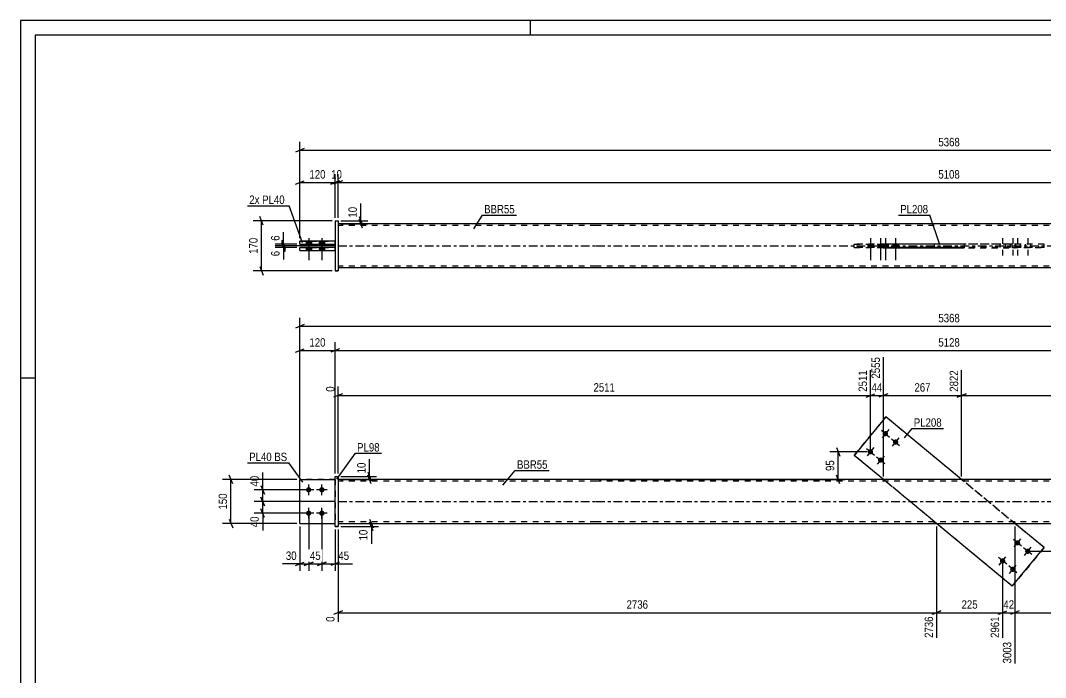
# Model space of a CAD drawing. Header units: millimetres. Extents: x 0 to 594, y 0 to 420.
# Drawn here: x 0 to 349.7, y 195.9 to 420 of the extents above; entities that cross this region are included whole.
import ezdxf

# ---------------------------------------------------------------- set-up
doc = ezdxf.new("R2010")
doc.units = ezdxf.units.MM
doc.linetypes.add('DXK_LINE_DOT2', pattern=[3.9198, 1.9599, -1.9599])
doc.linetypes.add('DXK_LINE_DOT3', pattern=[5.9187, 2.979, -0.9799, 0.9799, -0.9799])
doc.styles.add('Arial Narrow', font='ARIALN.TTF', dxfattribs={"height": 0.2})

# ---------------------------------------------------------------- blocks, each defined once
blk = doc.blocks.new('Unknown-580611211-1130')
at = {"color": 5, "linetype": 'Continuous'}
for p, q in [((594, 420), (0, 420)), ((0, 420), (0, 0)), ((174, 415), (174, 420)), ((589, 415), (5, 415)), ((5, 415), (5, 5)), ((5, 298), (0, 298))]:
    blk.add_line(p, q, dxfattribs=at)
blk = doc.blocks.new('Part-580611211-1679 - 1673')
at = {"color": 7, "linetype": 'DXK_LINE_DOT2'}
for p, q in [((95.32, 248.45), (95.32, 263.45)), ((95.32, 263.45), (107.32, 263.45)), ((107.32, 263.45), (95.32, 263.45)), ((107.32, 263.45), (107.32, 248.45)), ((95.32, 248.45), (95.32, 248.45)), ((95.32, 248.45), (107.32, 248.45)), ((95.32, 248.45), (107.32, 248.45)), ((107.32, 248.45), (107.32, 248.45))]:
    blk.add_line(p, q, dxfattribs=at)
blk = doc.blocks.new('Part-580611211-1700 - 1673')
at = {"color": 2, "linetype": 'Continuous'}
for p, q in [((196.32, 263.45), (108.32, 263.45)), ((437.18, 263.45), (196.42, 263.45)), ((108.32, 248.45), (196.32, 248.45)), ((196.42, 248.45), (437.18, 248.45))]:
    blk.add_line(p, q, dxfattribs=at)
at = {"color": 7, "linetype": 'DXK_LINE_DOT2'}
for p, q in [((108.32, 263.45), (108.32, 248.45)), ((196.32, 262.85), (108.32, 262.85)), ((437.18, 262.85), (196.42, 262.85)), ((294.28, 263.45), (294.28, 262.85)), ((321.89, 263.45), (321.89, 262.85)), ((196.32, 249.05), (108.32, 249.05)), ((437.18, 249.05), (196.42, 249.05)), ((311.71, 248.45), (311.71, 249.05)), ((339.32, 248.45), (339.32, 249.05))]:
    blk.add_line(p, q, dxfattribs=at)
at = {"color": 7, "linetype": 'DXK_LINE_DOT3'}
for p, q in [((108.32, 255.95), (196.32, 255.95)), ((196.42, 255.95), (437.18, 255.95))]:
    blk.add_line(p, q, dxfattribs=at)
blk = doc.blocks.new('Part-580611211-1684 - 1673')
at = {"color": 2, "linetype": 'Continuous'}
for p, q in [((95.32, 248.45), (95.32, 263.45)), ((95.32, 263.45), (107.32, 263.45)), ((95.32, 248.45), (95.32, 248.45)), ((95.32, 248.45), (107.32, 248.45))]:
    blk.add_line(p, q, dxfattribs=at)
at = {"color": 7, "linetype": 'DXK_LINE_DOT2'}
for p, q in [((107.32, 263.45), (95.32, 263.45)), ((107.32, 263.45), (107.32, 248.45)), ((95.32, 248.45), (95.32, 248.45)), ((95.32, 248.45), (107.32, 248.45)), ((107.32, 248.45), (107.32, 248.45))]:
    blk.add_line(p, q, dxfattribs=at)
blk = doc.blocks.new('Bolt-580611211-1706 - 1673')
at = {"linetype": 'Continuous'}
for points in [[(295.65, 279.78), (295.78, 279.65), (295.88, 279.49), (295.95, 279.31), (295.98, 279.13), (295.97, 278.94), (295.91, 278.76), (295.83, 278.59), (295.71, 278.45), (295.56, 278.33), (295.39, 278.25), (295.21, 278.2), (295.02, 278.19), (294.84, 278.22), (294.66, 278.29), (294.5, 278.4), (294.37, 278.53), (294.27, 278.69), (294.21, 278.87), (294.18, 279.05), (294.19, 279.24), (294.24, 279.42), (294.33, 279.59), (294.45, 279.73), (294.59, 279.85), (294.76, 279.93), (294.95, 279.98), (295.13, 279.99), (295.32, 279.96), (295.49, 279.89)], [(299.12, 276.92), (299.25, 276.78), (299.35, 276.62), (299.42, 276.45), (299.45, 276.26), (299.43, 276.07), (299.38, 275.89), (299.3, 275.73), (299.18, 275.58), (299.03, 275.46), (298.86, 275.38), (298.68, 275.33), (298.49, 275.33), (298.3, 275.36), (298.13, 275.43), (297.97, 275.53), (297.84, 275.66), (297.74, 275.82), (297.67, 276), (297.65, 276.19), (297.66, 276.37), (297.71, 276.55), (297.8, 276.72), (297.92, 276.87), (298.06, 276.98), (298.23, 277.07), (298.41, 277.11), (298.6, 277.12), (298.79, 277.09), (298.96, 277.02)], [(290.55, 273.62), (290.69, 273.48), (290.79, 273.32), (290.85, 273.15), (290.88, 272.96), (290.87, 272.77), (290.82, 272.59), (290.73, 272.43), (290.61, 272.28), (290.46, 272.16), (290.3, 272.08), (290.11, 272.03), (289.93, 272.03), (289.74, 272.06), (289.56, 272.13), (289.41, 272.23), (289.28, 272.36), (289.18, 272.52), (289.11, 272.7), (289.08, 272.89), (289.09, 273.07), (289.14, 273.25), (289.23, 273.42), (289.35, 273.57), (289.5, 273.68), (289.67, 273.77), (289.85, 273.81), (290.04, 273.82), (290.22, 273.79), (290.4, 273.72)], [(294.02, 270.75), (294.15, 270.62), (294.26, 270.46), (294.32, 270.28), (294.35, 270.1), (294.34, 269.91), (294.29, 269.73), (294.2, 269.56), (294.08, 269.41), (293.93, 269.3), (293.76, 269.21), (293.58, 269.17), (293.39, 269.16), (293.21, 269.19), (293.03, 269.26), (292.88, 269.36), (292.74, 269.5), (292.64, 269.66), (292.58, 269.83), (292.55, 270.02), (292.56, 270.21), (292.61, 270.39), (292.7, 270.55), (292.82, 270.7), (292.97, 270.82), (293.14, 270.9), (293.32, 270.95), (293.51, 270.96), (293.69, 270.92), (293.87, 270.85)]]:
    blk.add_hatch(color=1, dxfattribs=at).paths.add_polyline_path(points)
at = {"color": 1, "linetype": 'Continuous'}
for p, q in [((293.69, 280.24), (296.47, 277.94)), ((296.22, 280.48), (293.93, 277.7)), ((297.16, 277.37), (299.93, 275.08)), ((299.69, 277.61), (297.4, 274.84)), ((288.59, 274.07), (291.37, 271.78)), ((291.13, 274.31), (288.83, 271.54)), ((292.06, 271.2), (294.84, 268.91)), ((294.6, 271.44), (292.3, 268.67))]:
    blk.add_line(p, q, dxfattribs=at)
blk = doc.blocks.new('Bolt-580611211-1707 - 1673')
at = {"linetype": 'Continuous'}
for points in [[(339.58, 241.14), (339.45, 241.28), (339.35, 241.44), (339.28, 241.61), (339.25, 241.8), (339.26, 241.99), (339.31, 242.17), (339.4, 242.34), (339.52, 242.48), (339.67, 242.6), (339.84, 242.68), (340.02, 242.73), (340.21, 242.74), (340.39, 242.71), (340.57, 242.64), (340.72, 242.53), (340.86, 242.4), (340.96, 242.24), (341.02, 242.06), (341.05, 241.88), (341.04, 241.69), (340.99, 241.51), (340.9, 241.34), (340.78, 241.2), (340.63, 241.08), (340.47, 241), (340.28, 240.95), (340.1, 240.94), (339.91, 240.97), (339.73, 241.04)], [(343.05, 238.28), (342.91, 238.41), (342.81, 238.57), (342.75, 238.75), (342.72, 238.93), (342.73, 239.12), (342.78, 239.3), (342.87, 239.47), (342.99, 239.61), (343.14, 239.73), (343.31, 239.82), (343.49, 239.86), (343.68, 239.87), (343.86, 239.84), (344.04, 239.77), (344.19, 239.67), (344.32, 239.53), (344.43, 239.37), (344.49, 239.2), (344.52, 239.01), (344.51, 238.82), (344.46, 238.64), (344.37, 238.47), (344.25, 238.33), (344.1, 238.21), (343.93, 238.13), (343.75, 238.08), (343.56, 238.07), (343.38, 238.1), (343.2, 238.17)], [(334.48, 234.98), (334.35, 235.11), (334.25, 235.27), (334.18, 235.45), (334.16, 235.63), (334.17, 235.82), (334.22, 236), (334.3, 236.17), (334.42, 236.31), (334.57, 236.43), (334.74, 236.52), (334.92, 236.56), (335.11, 236.57), (335.3, 236.54), (335.47, 236.47), (335.63, 236.37), (335.76, 236.23), (335.86, 236.07), (335.93, 235.9), (335.95, 235.71), (335.94, 235.52), (335.89, 235.34), (335.8, 235.17), (335.68, 235.03), (335.54, 234.91), (335.37, 234.83), (335.19, 234.78), (335, 234.77), (334.81, 234.8), (334.64, 234.87)], [(337.95, 232.11), (337.82, 232.25), (337.72, 232.4), (337.65, 232.58), (337.62, 232.77), (337.64, 232.95), (337.69, 233.14), (337.77, 233.3), (337.89, 233.45), (338.04, 233.56), (338.21, 233.65), (338.39, 233.7), (338.58, 233.7), (338.77, 233.67), (338.94, 233.6), (339.1, 233.5), (339.23, 233.36), (339.33, 233.21), (339.4, 233.03), (339.42, 232.84), (339.41, 232.66), (339.36, 232.47), (339.27, 232.31), (339.15, 232.16), (339.01, 232.05), (338.84, 231.96), (338.66, 231.91), (338.47, 231.91), (338.28, 231.94), (338.11, 232.01)]]:
    blk.add_hatch(color=1, dxfattribs=at).paths.add_polyline_path(points)
at = {"color": 1, "linetype": 'Continuous'}
for p, q in [((341.54, 240.69), (338.76, 242.99)), ((339, 240.45), (341.3, 243.23)), ((345.01, 237.83), (342.23, 240.12)), ((342.47, 237.58), (344.77, 240.36)), ((336.44, 234.53), (333.67, 236.82)), ((333.91, 234.28), (336.2, 237.06)), ((339.91, 231.66), (337.14, 233.95)), ((337.38, 231.42), (339.67, 234.19))]:
    blk.add_line(p, q, dxfattribs=at)
blk = doc.blocks.new('Bolt-580611211-1709 - 1673')
at = {"linetype": 'Continuous'}
for points in [[(98.32, 259.05), (98.13, 259.07), (97.95, 259.13), (97.79, 259.22), (97.65, 259.35), (97.54, 259.5), (97.46, 259.67), (97.42, 259.85), (97.42, 260.04), (97.46, 260.23), (97.54, 260.4), (97.65, 260.55), (97.79, 260.68), (97.95, 260.77), (98.13, 260.83), (98.32, 260.85), (98.5, 260.83), (98.68, 260.77), (98.85, 260.68), (98.99, 260.55), (99.1, 260.4), (99.17, 260.23), (99.21, 260.04), (99.21, 259.85), (99.17, 259.67), (99.1, 259.5), (98.99, 259.35), (98.85, 259.22), (98.68, 259.13), (98.5, 259.07)], [(102.82, 259.05), (102.63, 259.07), (102.45, 259.13), (102.29, 259.22), (102.15, 259.35), (102.04, 259.5), (101.96, 259.67), (101.92, 259.85), (101.92, 260.04), (101.96, 260.23), (102.04, 260.4), (102.15, 260.55), (102.29, 260.68), (102.45, 260.77), (102.63, 260.83), (102.82, 260.85), (103, 260.83), (103.18, 260.77), (103.35, 260.68), (103.49, 260.55), (103.6, 260.4), (103.67, 260.23), (103.71, 260.04), (103.71, 259.85), (103.67, 259.67), (103.6, 259.5), (103.49, 259.35), (103.35, 259.22), (103.18, 259.13), (103, 259.07)], [(98.32, 251.05), (98.13, 251.07), (97.95, 251.13), (97.79, 251.22), (97.65, 251.35), (97.54, 251.5), (97.46, 251.67), (97.42, 251.85), (97.42, 252.04), (97.46, 252.23), (97.54, 252.4), (97.65, 252.55), (97.79, 252.68), (97.95, 252.77), (98.13, 252.83), (98.32, 252.85), (98.5, 252.83), (98.68, 252.77), (98.85, 252.68), (98.99, 252.55), (99.1, 252.4), (99.17, 252.23), (99.21, 252.04), (99.21, 251.85), (99.17, 251.67), (99.1, 251.5), (98.99, 251.35), (98.85, 251.22), (98.68, 251.13), (98.5, 251.07)], [(102.82, 251.05), (102.63, 251.07), (102.45, 251.13), (102.29, 251.22), (102.15, 251.35), (102.04, 251.5), (101.96, 251.67), (101.92, 251.85), (101.92, 252.04), (101.96, 252.23), (102.04, 252.4), (102.15, 252.55), (102.29, 252.68), (102.45, 252.77), (102.63, 252.83), (102.82, 252.85), (103, 252.83), (103.18, 252.77), (103.35, 252.68), (103.49, 252.55), (103.6, 252.4), (103.67, 252.23), (103.71, 252.04), (103.71, 251.85), (103.67, 251.67), (103.6, 251.5), (103.49, 251.35), (103.35, 251.22), (103.18, 251.13), (103, 251.07)]]:
    blk.add_hatch(color=1, dxfattribs=at).paths.add_polyline_path(points)
at = {"color": 1, "linetype": 'Continuous'}
for p, q in [((100.12, 259.95), (96.52, 259.95)), ((98.32, 258.15), (98.32, 261.75)), ((104.62, 259.95), (101.02, 259.95)), ((102.82, 258.15), (102.82, 261.75)), ((100.12, 251.95), (96.52, 251.95)), ((98.32, 250.15), (98.32, 253.75)), ((104.62, 251.95), (101.02, 251.95)), ((102.82, 250.15), (102.82, 253.75))]:
    blk.add_line(p, q, dxfattribs=at)
blk = doc.blocks.new('Part-580611211-1715 - 1673')
at = {"color": 2, "linetype": 'Continuous'}
for p, q in [((295.25, 284.79), (284.42, 271.68)), ((295.25, 284.79), (295.25, 284.79)), ((321.07, 263.45), (295.25, 284.79)), ((294.38, 263.45), (284.42, 271.68)), ((284.42, 271.68), (284.42, 271.68)), ((338.35, 227.11), (312.53, 248.45)), ((349.18, 240.21), (339.22, 248.45)), ((338.35, 227.11), (349.18, 240.21)), ((349.18, 240.21), (349.18, 240.21)), ((338.35, 227.11), (338.35, 227.11))]:
    blk.add_line(p, q, dxfattribs=at)
at = {"color": 7, "linetype": 'DXK_LINE_DOT2'}
for p, q in [((284.42, 271.68), (295.25, 284.79)), ((349.18, 240.21), (295.25, 284.79)), ((338.35, 227.11), (284.42, 271.68)), ((312.53, 248.45), (294.38, 263.45)), ((339.22, 248.45), (321.07, 263.45)), ((349.18, 240.21), (338.35, 227.11))]:
    blk.add_line(p, q, dxfattribs=at)
blk = doc.blocks.new('Part-580611211-1720 - 1673')
at = {"color": 2, "linetype": 'Continuous'}
for p, q in [((107.32, 264.45), (108.32, 264.45)), ((107.32, 247.45), (107.32, 264.45)), ((108.32, 264.45), (108.32, 264.45)), ((108.32, 264.45), (108.32, 247.45)), ((107.32, 247.45), (108.32, 247.45))]:
    blk.add_line(p, q, dxfattribs=at)
at = {"color": 7, "linetype": 'DXK_LINE_DOT2'}
for p, q in [((107.32, 264.45), (108.32, 264.45)), ((108.32, 247.45), (107.32, 247.45)), ((107.32, 247.45), (107.32, 247.45)), ((108.32, 247.45), (108.32, 247.45))]:
    blk.add_line(p, q, dxfattribs=at)
blk = doc.blocks.new('Part-580611211-1418 - 1367')
at = {"color": 2, "linetype": 'Continuous'}
for p, q in [((95.32, 341.55), (95.32, 342.55)), ((107.32, 342.55), (95.32, 342.55)), ((95.32, 341.55), (95.32, 341.55)), ((95.32, 341.55), (107.32, 341.55))]:
    blk.add_line(p, q, dxfattribs=at)
at = {"color": 7, "linetype": 'DXK_LINE_DOT2'}
for p, q in [((95.32, 342.55), (107.32, 342.55)), ((95.32, 341.55), (107.32, 341.55)), ((107.32, 341.55), (107.32, 342.55))]:
    blk.add_line(p, q, dxfattribs=at)
blk = doc.blocks.new('Bolt-580611211-1370 - 1367')
at = {"linetype": 'Continuous'}
for points in [[(97.42, 343.75), (99.22, 343.75), (99.22, 344.75), (97.42, 344.75)], [(97.42, 343.75), (99.22, 343.75), (99.22, 344.75), (97.42, 344.75)], [(101.92, 343.75), (103.72, 343.75), (103.72, 344.75), (101.92, 344.75)], [(101.92, 343.75), (103.72, 343.75), (103.72, 344.75), (101.92, 344.75)], [(97.42, 341.55), (99.22, 341.55), (99.22, 342.55), (97.42, 342.55)], [(97.42, 341.55), (99.22, 341.55), (99.22, 342.55), (97.42, 342.55)], [(101.92, 341.55), (103.72, 341.55), (103.72, 342.55), (101.92, 342.55)], [(101.92, 341.55), (103.72, 341.55), (103.72, 342.55), (101.92, 342.55)]]:
    blk.add_hatch(color=1, dxfattribs=at).paths.add_polyline_path(points)
at = {"color": 1, "linetype": 'Continuous'}
for p, q in [((97.42, 344.75), (97.42, 343.75)), ((97.42, 344.75), (97.42, 343.75)), ((98.32, 345.75), (98.32, 338.25)), ((98.32, 345.75), (98.32, 338.25)), ((99.22, 344.75), (99.22, 343.75)), ((99.22, 344.75), (99.22, 343.75)), ((101.92, 344.75), (101.92, 343.75)), ((101.92, 344.75), (101.92, 343.75)), ((102.82, 345.75), (102.82, 338.25)), ((102.82, 345.75), (102.82, 338.25)), ((103.72, 344.75), (103.72, 343.75)), ((103.72, 344.75), (103.72, 343.75)), ((97.42, 342.55), (97.42, 341.55)), ((97.42, 342.55), (97.42, 341.55)), ((99.22, 342.55), (99.22, 341.55)), ((99.22, 342.55), (99.22, 341.55)), ((101.92, 342.55), (101.92, 341.55)), ((101.92, 342.55), (101.92, 341.55)), ((103.72, 342.55), (103.72, 341.55)), ((103.72, 342.55), (103.72, 341.55))]:
    blk.add_line(p, q, dxfattribs=at)
blk = doc.blocks.new('Bolt-580611211-1435 - 1367')
at = {"color": 1, "linetype": 'DXK_LINE_DOT2'}
for p, q in [((334.15, 343.75), (334.15, 342.55)), ((335.05, 345.75), (335.05, 338.25)), ((335.95, 343.75), (335.95, 342.55)), ((337.62, 343.75), (337.62, 342.55)), ((338.52, 345.75), (338.52, 338.25)), ((339.25, 343.75), (339.25, 342.55)), ((339.42, 343.75), (339.42, 342.55)), ((340.15, 345.75), (340.15, 338.25)), ((341.05, 343.75), (341.05, 342.55)), ((342.72, 343.75), (342.72, 342.55)), ((343.62, 345.75), (343.62, 338.25)), ((344.52, 343.75), (344.52, 342.55))]:
    blk.add_line(p, q, dxfattribs=at)
blk = doc.blocks.new('Part-580611211-1456 - 1367')
at = {"color": 2, "linetype": 'Continuous'}
for p, q in [((196.32, 350.65), (108.32, 350.65)), ((437.18, 350.65), (196.42, 350.65)), ((294.28, 343.76), (294.28, 343.85)), ((294.28, 343.85), (294.28, 343.85)), ((294.28, 343.85), (321.89, 343.85)), ((311.71, 343.85), (311.71, 343.75)), ((321.89, 343.85), (321.89, 342.45)), ((294.28, 342.56), (294.28, 342.45)), ((294.28, 342.45), (321.89, 342.45)), ((311.71, 342.45), (311.71, 342.55)), ((196.32, 335.65), (108.32, 335.65)), ((437.18, 335.65), (196.42, 335.65))]:
    blk.add_line(p, q, dxfattribs=at)
at = {"color": 7, "linetype": 'DXK_LINE_DOT2'}
for p, q in [((108.32, 350.65), (108.32, 335.65)), ((196.32, 350.05), (108.32, 350.05)), ((437.18, 350.05), (196.42, 350.05)), ((294.28, 342.56), (294.28, 343.85)), ((294.28, 343.85), (321.89, 343.85)), ((311.71, 343.85), (339.32, 343.85)), ((311.71, 343.85), (311.71, 343.85)), ((311.71, 343.85), (339.32, 343.85)), ((311.71, 343.75), (311.71, 343.85)), ((311.71, 343.75), (311.71, 342.55)), ((339.32, 343.85), (339.32, 342.45)), ((294.28, 342.45), (321.89, 342.45)), ((311.71, 342.45), (311.71, 342.45)), ((311.71, 342.45), (311.71, 342.45)), ((311.71, 342.45), (339.32, 342.45)), ((311.71, 342.45), (339.32, 342.45)), ((196.32, 336.25), (108.32, 336.25)), ((437.18, 336.25), (196.42, 336.25))]:
    blk.add_line(p, q, dxfattribs=at)
at = {"color": 7, "linetype": 'DXK_LINE_DOT3'}
for p, q in [((108.32, 343.15), (196.32, 343.15)), ((196.42, 343.15), (437.18, 343.15))]:
    blk.add_line(p, q, dxfattribs=at)
blk = doc.blocks.new('Part-580611211-1413 - 1367')
at = {"color": 2, "linetype": 'Continuous'}
for p, q in [((95.32, 343.75), (95.32, 344.75)), ((107.32, 344.75), (95.32, 344.75)), ((95.32, 343.75), (95.32, 343.75)), ((95.32, 343.75), (107.32, 343.75))]:
    blk.add_line(p, q, dxfattribs=at)
at = {"color": 7, "linetype": 'DXK_LINE_DOT2'}
for p, q in [((95.32, 344.75), (107.32, 344.75)), ((95.32, 343.75), (107.32, 343.75)), ((107.32, 343.75), (107.32, 344.75))]:
    blk.add_line(p, q, dxfattribs=at)
blk = doc.blocks.new('Part-580611211-1397 - 1367')
at = {"color": 7, "linetype": 'DXK_LINE_DOT2'}
for p, q in [((284.42, 343.75), (295.25, 343.76)), ((338.35, 343.75), (284.42, 343.75)), ((349.18, 343.75), (321.89, 343.75)), ((338.35, 342.55), (338.35, 343.75)), ((349.18, 343.75), (338.35, 343.75)), ((349.18, 342.55), (349.18, 343.75)), ((295.25, 342.56), (284.42, 342.55)), ((284.42, 342.55), (338.35, 342.55)), ((349.18, 342.55), (321.89, 342.55)), ((338.35, 342.55), (349.18, 342.55))]:
    blk.add_line(p, q, dxfattribs=at)
at = {"color": 2, "linetype": 'Continuous'}
for p, q in [((284.42, 342.55), (284.42, 343.75)), ((295.25, 342.56), (295.25, 343.76)), ((321.89, 343.75), (295.25, 343.76)), ((321.89, 342.55), (295.25, 342.56))]:
    blk.add_line(p, q, dxfattribs=at)
blk = doc.blocks.new('Part-580611211-1398 - 1367')
at = {"color": 2, "linetype": 'Continuous'}
for p, q in [((107.32, 351.65), (108.32, 351.65)), ((107.32, 351.65), (107.32, 334.65)), ((108.32, 351.65), (108.32, 351.65)), ((108.32, 351.65), (108.32, 334.65)), ((108.32, 334.65), (107.32, 334.65)), ((107.32, 334.65), (107.32, 334.65))]:
    blk.add_line(p, q, dxfattribs=at)
at = {"color": 7, "linetype": 'DXK_LINE_DOT2'}
for p, q in [((107.32, 351.65), (108.32, 351.65)), ((107.32, 334.65), (108.32, 334.65)), ((107.32, 334.65), (107.32, 334.65))]:
    blk.add_line(p, q, dxfattribs=at)
blk = doc.blocks.new('Bolt-580611211-1436 - 1367')
at = {"linetype": 'Continuous'}
for points in [[(290.88, 343.75), (289.08, 343.75), (289.08, 342.55), (290.88, 342.55)], [(294.35, 343.75), (292.55, 343.75), (292.55, 342.55), (294.35, 342.55)], [(295.98, 343.75), (294.18, 343.75), (294.18, 342.55), (295.98, 342.55)], [(299.45, 343.75), (297.65, 343.75), (297.65, 342.55), (299.45, 342.55)]]:
    blk.add_hatch(color=1, dxfattribs=at).paths.add_polyline_path(points)
at = {"color": 1, "linetype": 'Continuous'}
for p, q in [((289.08, 343.75), (289.08, 342.55)), ((289.98, 345.75), (289.98, 338.25)), ((290.88, 343.75), (290.88, 342.55)), ((292.55, 343.75), (292.55, 342.55)), ((293.45, 345.75), (293.45, 338.25)), ((294.18, 343.75), (294.18, 342.55)), ((294.35, 343.75), (294.35, 342.55)), ((295.08, 345.75), (295.08, 338.25)), ((295.98, 343.75), (295.98, 342.55)), ((297.65, 343.75), (297.65, 342.55)), ((298.55, 345.75), (298.55, 338.25)), ((299.45, 343.75), (299.45, 342.55))]:
    blk.add_line(p, q, dxfattribs=at)
blk = doc.blocks.new('StraightDimension-580611211-1850 - 1673')
at = {"color": 7, "linetype": 'Continuous'}
for p, q in [((339.22, 247.45), (339.22, 200.72)), ((335.05, 234.67), (335.05, 209.42)), ((333.55, 217.43), (336.55, 218.63)), ((335.05, 218.03), (339.22, 218.03)), ((340.72, 218.63), (337.72, 217.43))]:
    blk.add_line(p, q, dxfattribs=at)
at = {"color": 0}
blk.add_wipeout([(339.56, 218.78), (339.56, 222.98), (334.71, 222.98), (334.71, 218.78)], dxfattribs=at)
at = {"color": 0, "linetype": 'Continuous'}
blk.add_wipeout([(338.62, 208.63), (334.42, 208.63), (334.42, 200.12), (338.62, 200.12)], dxfattribs=at)
at = {"color": 3, "style": 'Arial Narrow'}
blk.add_text('42', height=2.863, dxfattribs=at).set_placement((335.31, 219.38))
at = {"color": 3, "linetype": 'Continuous', "style": 'Arial Narrow'}
blk.add_text('3003', height=2.863, rotation=90.0002, dxfattribs=at).set_placement((338.02, 200.72))
blk = doc.blocks.new('StraightDimension-580611211-1792 - 1673')
at = {"color": 7, "linetype": 'Continuous'}
for p, q in [((294.38, 264.45), (294.38, 305.2)), ((289.98, 273.92), (289.98, 300.7)), ((288.48, 291.48), (291.48, 292.68)), ((289.98, 292.08), (294.38, 292.08)), ((295.88, 292.68), (292.88, 291.48))]:
    blk.add_line(p, q, dxfattribs=at)
at = {"color": 0}
blk.add_wipeout([(294.61, 292.83), (294.61, 297.03), (289.75, 297.03), (289.75, 292.83)], dxfattribs=at)
at = {"color": 0, "linetype": 'Continuous'}
blk.add_wipeout([(293.78, 305.8), (289.58, 305.8), (289.58, 297.28), (293.78, 297.28)], dxfattribs=at)
at = {"color": 3, "linetype": 'Continuous', "style": 'Arial Narrow'}
blk.add_text('2555', height=2.863, rotation=90.0002, dxfattribs=at).set_placement((293.18, 297.88))
at = {"color": 3, "style": 'Arial Narrow'}
blk.add_text('44', height=2.863, dxfattribs=at).set_placement((290.35, 293.43))
blk = doc.blocks.new('StraightDimension-580611211-1891 - 1673')
at = {"color": 7, "linetype": 'Continuous'}
for p, q in [((109.32, 248.45), (122.12, 248.45)), ((119.12, 249.95), (120.32, 246.95)), ((120.32, 245.95), (119.12, 248.95)), ((119.72, 247.45), (119.72, 248.45)), ((109.32, 247.45), (122.12, 247.45))]:
    blk.add_line(p, q, dxfattribs=at)
at = {"color": 0}
blk.add_wipeout([(118.97, 246.92), (114.77, 246.92), (114.77, 242.07), (118.97, 242.07)], dxfattribs=at)
at = {"color": 7, "linetype": 'Continuous'}
blk.add_line((119.72, 247.45), (119.72, 241.54), dxfattribs=at)
blk.add_line((119.72, 247.45), (119.72, 241.54), dxfattribs=at)
at = {"color": 3, "style": 'Arial Narrow'}
blk.add_text('10', height=2.863, rotation=90.0002, dxfattribs=at).set_placement((118.37, 242.67))
blk = doc.blocks.new('StraightDimension-580611211-1827 - 1673')
at = {"color": 7, "linetype": 'Continuous'}
for p, q in [((98.32, 250.95), (98.32, 232.28)), ((95.32, 247.45), (95.32, 232.28)), ((93.82, 234.08), (96.82, 235.28)), ((95.32, 234.68), (98.32, 234.68)), ((99.82, 235.28), (96.82, 234.08))]:
    blk.add_line(p, q, dxfattribs=at)
at = {"color": 0}
blk.add_wipeout([(94.79, 235.43), (94.79, 239.63), (89.94, 239.63), (89.94, 235.43)], dxfattribs=at)
at = {"color": 7, "linetype": 'Continuous'}
blk.add_line((95.32, 234.68), (89.41, 234.68), dxfattribs=at)
blk.add_line((95.32, 234.68), (89.41, 234.68), dxfattribs=at)
at = {"color": 3, "style": 'Arial Narrow'}
blk.add_text('30', height=2.863, dxfattribs=at).set_placement((90.54, 236.03))
blk = doc.blocks.new('StraightDimension-580611211-1806 - 1673')
at = {"color": 7, "linetype": 'Continuous'}
for p, q in [((289.98, 273.92), (289.98, 300.7)), ((108.32, 265.45), (108.32, 295.21)), ((109.82, 292.68), (106.82, 291.48)), ((108.32, 292.08), (289.98, 292.08)), ((288.48, 291.48), (291.48, 292.68))]:
    blk.add_line(p, q, dxfattribs=at)
at = {"color": 0, "linetype": 'Continuous'}
for points in [[(289.38, 301.3), (285.18, 301.3), (285.18, 292.78), (289.38, 292.78)], [(107.72, 295.81), (103.52, 295.81), (103.52, 292.78), (107.72, 292.78)]]:
    blk.add_wipeout(points, dxfattribs=at)
at = {"color": 0}
blk.add_wipeout([(203.41, 292.83), (203.41, 297.03), (194.89, 297.03), (194.89, 292.83)], dxfattribs=at)
at = {"color": 3, "linetype": 'Continuous', "style": 'Arial Narrow'}
for s, height, p in [('2511', 2.863, (288.78, 293.38)), ('0', 2.86, (107.12, 293.38))]:
    blk.add_text(s, height=height, rotation=90.0002, dxfattribs=at).set_placement(p)
at = {"color": 3, "style": 'Arial Narrow'}
blk.add_text('2511', height=2.863, dxfattribs=at).set_placement((195.49, 293.43))
blk = doc.blocks.new('StraightDimension-580611211-1760 - 1673')
at = {"color": 7, "linetype": 'Continuous'}
for p, q in [((321.07, 264.45), (321.07, 300.7)), ((525.28, 265.45), (525.28, 300.7)), ((322.57, 292.68), (319.57, 291.48)), ((321.07, 292.08), (525.28, 292.08)), ((523.78, 291.48), (526.78, 292.68))]:
    blk.add_line(p, q, dxfattribs=at)
at = {"color": 0, "linetype": 'Continuous'}
blk.add_wipeout([(524.68, 301.3), (520.48, 301.3), (520.48, 292.78), (524.68, 292.78)], dxfattribs=at)
at = {"color": 0}
blk.add_wipeout([(427.43, 292.83), (427.43, 297.03), (418.92, 297.03), (418.92, 292.83)], dxfattribs=at)
at = {"color": 3, "linetype": 'Continuous', "style": 'Arial Narrow'}
blk.add_text('5108', height=2.863, rotation=90.0002, dxfattribs=at).set_placement((524.08, 293.38))
at = {"color": 3, "style": 'Arial Narrow'}
blk.add_text('2286', height=2.863, dxfattribs=at).set_placement((419.52, 293.43))
blk = doc.blocks.new('StraightDimension-580611211-2057 - 1673')
at = {"color": 7, "linetype": 'Continuous'}
for p, q in [((93.82, 306.83), (96.82, 308.03)), ((95.32, 264.45), (95.32, 310.28)), ((108.82, 308.03), (105.82, 306.83)), ((107.32, 265.45), (107.32, 310.28)), ((95.32, 307.43), (107.32, 307.43))]:
    blk.add_line(p, q, dxfattribs=at)
at = {"color": 0}
blk.add_wipeout([(104.66, 308.18), (104.66, 312.38), (97.97, 312.38), (97.97, 308.18)], dxfattribs=at)
at = {"color": 3, "style": 'Arial Narrow'}
blk.add_text('120', height=2.863, dxfattribs=at).set_placement((98.57, 308.78))
blk = doc.blocks.new('StraightDimension-580611211-1900 - 1673')
at = {"color": 7, "linetype": 'Continuous'}
for p, q in [((118.47, 265.95), (119.67, 262.95)), ((109.32, 264.45), (121.47, 264.45)), ((109.32, 263.45), (121.47, 263.45)), ((119.67, 261.95), (118.47, 264.95)), ((119.07, 263.45), (119.07, 264.45))]:
    blk.add_line(p, q, dxfattribs=at)
at = {"color": 0}
blk.add_wipeout([(118.32, 269.83), (114.12, 269.83), (114.12, 264.97), (118.32, 264.97)], dxfattribs=at)
at = {"color": 7, "linetype": 'Continuous'}
blk.add_line((119.07, 264.45), (119.07, 270.35), dxfattribs=at)
blk.add_line((119.07, 264.45), (119.07, 270.35), dxfattribs=at)
at = {"color": 3, "style": 'Arial Narrow'}
blk.add_text('10', height=2.863, rotation=90.0002, dxfattribs=at).set_placement((117.72, 265.57))
blk = doc.blocks.new('StraightDimension-580611211-1909 - 1673')
at = {"color": 7, "linetype": 'Continuous'}
for p, q in [((97.32, 259.95), (79.77, 259.95)), ((82.02, 261.45), (83.22, 258.45)), ((82.62, 255.95), (82.62, 259.95)), ((107.32, 255.95), (79.77, 255.95)), ((83.22, 254.45), (82.02, 257.45))]:
    blk.add_line(p, q, dxfattribs=at)
at = {"color": 0}
blk.add_wipeout([(81.87, 265.33), (77.67, 265.33), (77.67, 260.47), (81.87, 260.47)], dxfattribs=at)
at = {"color": 7, "linetype": 'Continuous'}
blk.add_line((82.62, 259.95), (82.62, 265.85), dxfattribs=at)
blk.add_line((82.62, 259.95), (82.62, 265.85), dxfattribs=at)
at = {"color": 3, "style": 'Arial Narrow'}
blk.add_text('40', height=2.863, rotation=90.0002, dxfattribs=at).set_placement((81.27, 261.07))
blk = doc.blocks.new('StraightDimension-580611211-1735 - 1673')
at = {"color": 7, "linetype": 'Continuous'}
for p, q in [((288.98, 272.92), (276.09, 272.92)), ((278.34, 274.42), (279.54, 271.42)), ((278.94, 263.45), (278.94, 272.92)), ((197.41, 263.45), (281.34, 263.45)), ((279.54, 261.95), (278.34, 264.95))]:
    blk.add_line(p, q, dxfattribs=at)
at = {"color": 0}
blk.add_wipeout([(278.19, 270.61), (273.99, 270.61), (273.99, 265.76), (278.19, 265.76)], dxfattribs=at)
at = {"color": 3, "style": 'Arial Narrow'}
blk.add_text('95', height=2.863, rotation=90.0002, dxfattribs=at).set_placement((277.59, 266.36))
blk = doc.blocks.new('StraightDimension-580611211-1746 - 1673')
at = {"color": 7, "linetype": 'Continuous'}
for p, q in [((95.32, 264.45), (95.32, 318.57)), ((96.82, 316.32), (93.82, 315.12)), ((95.32, 315.72), (538.28, 315.72))]:
    blk.add_line(p, q, dxfattribs=at)
at = {"color": 0}
blk.add_wipeout([(321.06, 316.47), (321.06, 320.67), (312.54, 320.67), (312.54, 316.47)], dxfattribs=at)
at = {"color": 3, "style": 'Arial Narrow'}
blk.add_text('5368', height=2.863, dxfattribs=at).set_placement((313.14, 317.07))
blk = doc.blocks.new('StraightDimension-580611211-2050 - 1673')
at = {"color": 7, "linetype": 'Continuous'}
for p, q in [((108.82, 308.03), (105.82, 306.83)), ((107.32, 265.45), (107.32, 310.28)), ((107.32, 307.43), (526.28, 307.43))]:
    blk.add_line(p, q, dxfattribs=at)
at = {"color": 0}
blk.add_wipeout([(321.06, 308.18), (321.06, 312.38), (312.54, 312.38), (312.54, 308.18)], dxfattribs=at)
at = {"color": 3, "style": 'Arial Narrow'}
blk.add_text('5128', height=2.863, dxfattribs=at).set_placement((313.14, 308.78))
blk = doc.blocks.new('StraightDimension-580611211-1772 - 1673')
at = {"color": 7, "linetype": 'Continuous'}
for p, q in [((294.38, 264.45), (294.38, 305.2)), ((321.07, 264.45), (321.07, 300.7)), ((295.88, 292.68), (292.88, 291.48)), ((294.38, 292.08), (321.07, 292.08)), ((319.57, 291.48), (322.57, 292.68))]:
    blk.add_line(p, q, dxfattribs=at)
at = {"color": 0, "linetype": 'Continuous'}
blk.add_wipeout([(320.47, 301.3), (316.27, 301.3), (316.27, 292.78), (320.47, 292.78)], dxfattribs=at)
at = {"color": 0}
blk.add_wipeout([(311.07, 292.83), (311.07, 297.03), (304.38, 297.03), (304.38, 292.83)], dxfattribs=at)
at = {"color": 3, "linetype": 'Continuous', "style": 'Arial Narrow'}
blk.add_text('2822', height=2.863, rotation=90.0002, dxfattribs=at).set_placement((319.87, 293.38))
at = {"color": 3, "style": 'Arial Narrow'}
blk.add_text('267', height=2.863, dxfattribs=at).set_placement((304.98, 293.43))
blk = doc.blocks.new('StraightDimension-580611211-1813 - 1673')
at = {"color": 7, "linetype": 'Continuous'}
for p, q in [((102.82, 250.95), (102.82, 232.28)), ((107.32, 246.45), (107.32, 232.28)), ((101.32, 234.08), (104.32, 235.28)), ((102.82, 234.68), (107.32, 234.68)), ((108.82, 235.28), (105.82, 234.08))]:
    blk.add_line(p, q, dxfattribs=at)
at = {"color": 0}
blk.add_wipeout([(112.7, 235.43), (112.7, 239.63), (107.84, 239.63), (107.84, 235.43)], dxfattribs=at)
at = {"color": 7, "linetype": 'Continuous'}
blk.add_line((107.32, 234.68), (113.22, 234.68), dxfattribs=at)
blk.add_line((107.32, 234.68), (113.22, 234.68), dxfattribs=at)
at = {"color": 3, "style": 'Arial Narrow'}
blk.add_text('45', height=2.863, dxfattribs=at).set_placement((108.44, 236.03))
blk = doc.blocks.new('StraightDimension-580611211-1820 - 1673')
at = {"color": 7, "linetype": 'Continuous'}
for p, q in [((98.32, 250.95), (98.32, 232.28)), ((102.82, 250.95), (102.82, 232.28)), ((96.82, 234.08), (99.82, 235.28)), ((98.32, 234.68), (102.82, 234.68)), ((104.32, 235.28), (101.32, 234.08))]:
    blk.add_line(p, q, dxfattribs=at)
at = {"color": 0}
blk.add_wipeout([(102.99, 235.43), (102.99, 239.63), (98.14, 239.63), (98.14, 235.43)], dxfattribs=at)
at = {"color": 3, "style": 'Arial Narrow'}
blk.add_text('45', height=2.863, dxfattribs=at).set_placement((98.74, 236.03))
blk = doc.blocks.new('StraightDimension-580611211-1838 - 1673')
at = {"color": 7, "linetype": 'Continuous'}
for p, q in [((339.22, 247.45), (339.22, 200.72)), ((525.28, 246.45), (525.28, 209.42)), ((340.72, 218.63), (337.72, 217.43)), ((339.22, 218.03), (525.28, 218.03)), ((523.78, 217.43), (526.78, 218.63))]:
    blk.add_line(p, q, dxfattribs=at)
at = {"color": 0}
blk.add_wipeout([(436.51, 218.78), (436.51, 222.98), (427.99, 222.98), (427.99, 218.78)], dxfattribs=at)
at = {"color": 0, "linetype": 'Continuous'}
blk.add_wipeout([(524.68, 217.33), (520.48, 217.33), (520.48, 208.82), (524.68, 208.82)], dxfattribs=at)
at = {"color": 3, "style": 'Arial Narrow'}
blk.add_text('2105', height=2.863, dxfattribs=at).set_placement((428.59, 219.38))
at = {"color": 3, "linetype": 'Continuous', "style": 'Arial Narrow'}
blk.add_text('5108', height=2.863, rotation=90.0002, dxfattribs=at).set_placement((524.08, 209.42))
blk = doc.blocks.new('StraightDimension-580611211-1864 - 1673')
at = {"color": 7, "linetype": 'Continuous'}
for p, q in [((312.53, 247.45), (312.53, 209.42)), ((335.05, 234.67), (335.05, 209.42)), ((314.03, 218.63), (311.03, 217.43)), ((312.53, 218.03), (335.05, 218.03)), ((333.55, 217.43), (336.55, 218.63))]:
    blk.add_line(p, q, dxfattribs=at)
at = {"color": 0}
blk.add_wipeout([(327.14, 218.78), (327.14, 222.98), (320.45, 222.98), (320.45, 218.78)], dxfattribs=at)
at = {"color": 0, "linetype": 'Continuous'}
blk.add_wipeout([(334.45, 217.33), (330.25, 217.33), (330.25, 208.82), (334.45, 208.82)], dxfattribs=at)
at = {"color": 3, "style": 'Arial Narrow'}
blk.add_text('225', height=2.863, dxfattribs=at).set_placement((321.05, 219.38))
at = {"color": 3, "linetype": 'Continuous', "style": 'Arial Narrow'}
blk.add_text('2961', height=2.863, rotation=90.0002, dxfattribs=at).set_placement((333.85, 209.42))
blk = doc.blocks.new('StraightDimension-580611211-1878 - 1673')
at = {"color": 7, "linetype": 'Continuous'}
for p, q in [((108.32, 246.45), (108.32, 214.91)), ((312.53, 247.45), (312.53, 209.42)), ((109.82, 218.63), (106.82, 217.43)), ((108.32, 218.03), (312.53, 218.03)), ((311.03, 217.43), (314.03, 218.63))]:
    blk.add_line(p, q, dxfattribs=at)
at = {"color": 0}
blk.add_wipeout([(214.68, 218.78), (214.68, 222.98), (206.17, 222.98), (206.17, 218.78)], dxfattribs=at)
at = {"color": 0, "linetype": 'Continuous'}
for points in [[(107.72, 217.33), (103.52, 217.33), (103.52, 214.31), (107.72, 214.31)], [(311.93, 217.33), (307.73, 217.33), (307.73, 208.82), (311.93, 208.82)]]:
    blk.add_wipeout(points, dxfattribs=at)
at = {"color": 3, "style": 'Arial Narrow'}
blk.add_text('2736', height=2.863, dxfattribs=at).set_placement((206.77, 219.38))
at = {"color": 3, "linetype": 'Continuous', "style": 'Arial Narrow'}
for s, height, p in [('0', 2.86, (107.12, 214.91)), ('2736', 2.863, (311.33, 209.42))]:
    blk.add_text(s, height=height, rotation=90.0002, dxfattribs=at).set_placement(p)
blk = doc.blocks.new('StraightDimension-580611211-1922 - 1673')
at = {"color": 7, "linetype": 'Continuous'}
for p, q in [((107.32, 255.95), (79.77, 255.95)), ((82.02, 257.45), (83.22, 254.45)), ((82.62, 251.95), (82.62, 255.95)), ((97.32, 251.95), (79.77, 251.95)), ((83.22, 250.45), (82.02, 253.45))]:
    blk.add_line(p, q, dxfattribs=at)
at = {"color": 0}
blk.add_wipeout([(81.87, 251.42), (77.67, 251.42), (77.67, 246.57), (81.87, 246.57)], dxfattribs=at)
at = {"color": 7, "linetype": 'Continuous'}
blk.add_line((82.62, 251.95), (82.62, 246.04), dxfattribs=at)
blk.add_line((82.62, 251.95), (82.62, 246.04), dxfattribs=at)
at = {"color": 3, "style": 'Arial Narrow'}
blk.add_text('40', height=2.863, rotation=90.0002, dxfattribs=at).set_placement((81.27, 247.17))
blk = doc.blocks.new('StraightDimension-580611211-1979 - 1673')
at = {"color": 7, "linetype": 'Continuous'}
for p, q in [((94.32, 263.45), (68.96, 263.45)), ((72.41, 261.95), (71.21, 264.95)), ((71.81, 248.45), (71.81, 263.45)), ((94.32, 248.45), (68.96, 248.45)), ((71.21, 249.95), (72.41, 246.95))]:
    blk.add_line(p, q, dxfattribs=at)
at = {"color": 0}
blk.add_wipeout([(71.06, 259.29), (66.86, 259.29), (66.86, 252.61), (71.06, 252.61)], dxfattribs=at)
at = {"color": 3, "style": 'Arial Narrow'}
blk.add_text('150', height=2.863, rotation=90.0002, dxfattribs=at).set_placement((70.46, 253.21))
blk = doc.blocks.new('StraightDimension-580611211-1993 - 1673')
at = {"color": 7, "linetype": 'Continuous'}
for p, q in [((348.73, 248.45), (359.99, 248.45)), ((356.99, 249.95), (358.19, 246.95)), ((357.59, 238.97), (357.59, 248.45)), ((344.62, 238.97), (359.99, 238.97)), ((358.19, 237.47), (356.99, 240.47))]:
    blk.add_line(p, q, dxfattribs=at)
at = {"color": 0}
blk.add_wipeout([(356.84, 246.14), (352.64, 246.14), (352.64, 241.28), (356.84, 241.28)], dxfattribs=at)
at = {"color": 3, "style": 'Arial Narrow'}
blk.add_text('95', height=2.863, rotation=90.0002, dxfattribs=at).set_placement((356.24, 241.88))
blk = doc.blocks.new('StraightDimension-580611211-1471 - 1367')
at = {"color": 7, "linetype": 'Continuous'}
for p, q in [((109.32, 351.65), (118.49, 351.65)), ((109.32, 350.65), (118.49, 350.65)), ((115.49, 353.15), (116.69, 350.15)), ((116.69, 349.15), (115.49, 352.15)), ((116.09, 350.65), (116.09, 351.65))]:
    blk.add_line(p, q, dxfattribs=at)
at = {"color": 0}
blk.add_wipeout([(115.34, 357.04), (111.14, 357.04), (111.14, 352.18), (115.34, 352.18)], dxfattribs=at)
at = {"color": 7, "linetype": 'Continuous'}
blk.add_line((116.09, 351.65), (116.09, 357.56), dxfattribs=at)
blk.add_line((116.09, 351.65), (116.09, 357.56), dxfattribs=at)
at = {"color": 3, "style": 'Arial Narrow'}
blk.add_text('10', height=2.863, rotation=90.0002, dxfattribs=at).set_placement((114.74, 352.78))
blk = doc.blocks.new('StraightDimension-580611211-1525 - 1367')
at = {"color": 7, "linetype": 'Continuous'}
for p, q in [((106.32, 351.65), (79.37, 351.65)), ((82.82, 350.15), (81.62, 353.15)), ((82.22, 334.65), (82.22, 351.65)), ((81.62, 336.15), (82.82, 333.15)), ((106.32, 334.65), (79.37, 334.65))]:
    blk.add_line(p, q, dxfattribs=at)
at = {"color": 0}
blk.add_wipeout([(81.47, 346.5), (77.27, 346.5), (77.27, 339.81), (81.47, 339.81)], dxfattribs=at)
at = {"color": 3, "style": 'Arial Narrow'}
blk.add_text('170', height=2.863, rotation=90.0002, dxfattribs=at).set_placement((80.87, 340.41))
blk = doc.blocks.new('StraightDimension-580611211-1545 - 1367')
at = {"color": 7, "linetype": 'Continuous'}
for p, q in [((95.32, 345.75), (95.32, 378.6)), ((96.82, 376.35), (93.82, 375.15)), ((95.32, 375.75), (538.28, 375.75))]:
    blk.add_line(p, q, dxfattribs=at)
at = {"color": 0}
blk.add_wipeout([(321.06, 376.5), (321.06, 380.7), (312.54, 380.7), (312.54, 376.5)], dxfattribs=at)
at = {"color": 3, "style": 'Arial Narrow'}
blk.add_text('5368', height=2.863, dxfattribs=at).set_placement((313.14, 377.1))
blk = doc.blocks.new('StraightDimension-580611211-1556 - 1367')
at = {"color": 7, "linetype": 'Continuous'}
for p, q in [((107.32, 352.65), (107.32, 367.6)), ((108.32, 352.65), (108.32, 367.6)), ((105.82, 364.15), (108.82, 365.35)), ((109.82, 365.35), (106.82, 364.15)), ((107.32, 364.75), (108.32, 364.75))]:
    blk.add_line(p, q, dxfattribs=at)
at = {"color": 0}
blk.add_wipeout([(110.24, 365.5), (110.24, 369.7), (105.39, 369.7), (105.39, 365.5)], dxfattribs=at)
at = {"color": 3, "style": 'Arial Narrow'}
blk.add_text('10', height=2.863, dxfattribs=at).set_placement((105.99, 366.1))
blk = doc.blocks.new('StraightDimension-580611211-1566 - 1367')
at = {"color": 7, "linetype": 'Continuous'}
for p, q in [((95.32, 345.75), (95.32, 367.6)), ((107.32, 352.65), (107.32, 367.6)), ((93.82, 364.15), (96.82, 365.35)), ((95.32, 364.75), (107.32, 364.75)), ((108.82, 365.35), (105.82, 364.15))]:
    blk.add_line(p, q, dxfattribs=at)
at = {"color": 0}
blk.add_wipeout([(104.66, 365.5), (104.66, 369.7), (97.97, 369.7), (97.97, 365.5)], dxfattribs=at)
at = {"color": 3, "style": 'Arial Narrow'}
blk.add_text('120', height=2.863, dxfattribs=at).set_placement((98.57, 366.1))
blk = doc.blocks.new('StraightDimension-580611211-1576 - 1367')
at = {"color": 7, "linetype": 'Continuous'}
for p, q in [((108.32, 352.65), (108.32, 367.6)), ((109.82, 365.35), (106.82, 364.15)), ((108.32, 364.75), (525.28, 364.75))]:
    blk.add_line(p, q, dxfattribs=at)
at = {"color": 0}
blk.add_wipeout([(321.06, 365.5), (321.06, 369.7), (312.54, 369.7), (312.54, 365.5)], dxfattribs=at)
at = {"color": 3, "style": 'Arial Narrow'}
blk.add_text('5108', height=2.863, dxfattribs=at).set_placement((313.14, 366.1))
blk = doc.blocks.new('StraightDimension-580611211-3451 - 1367')
at = {"color": 7, "linetype": 'Continuous'}
for p, q in [((94.32, 343.75), (86.87, 343.75)), ((107.32, 343.15), (86.87, 343.15)), ((89.12, 345.25), (90.32, 342.25)), ((90.32, 341.65), (89.12, 344.65)), ((89.72, 343.15), (89.72, 343.75))]:
    blk.add_line(p, q, dxfattribs=at)
at = {"color": 0}
blk.add_wipeout([(88.97, 347.31), (84.77, 347.31), (84.77, 344.28), (88.97, 344.28)], dxfattribs=at)
at = {"color": 7, "linetype": 'Continuous'}
blk.add_line((89.72, 343.75), (89.72, 347.83), dxfattribs=at)
blk.add_line((89.72, 343.75), (89.72, 347.83), dxfattribs=at)
at = {"color": 3, "style": 'Arial Narrow'}
blk.add_text('6', height=2.86, rotation=90.0002, dxfattribs=at).set_placement((88.37, 344.88))
blk = doc.blocks.new('StraightDimension-580611211-3452 - 1367')
at = {"color": 7, "linetype": 'Continuous'}
for p, q in [((107.32, 343.15), (86.87, 343.15)), ((89.12, 344.65), (90.32, 341.65)), ((90.32, 341.05), (89.12, 344.05)), ((89.72, 342.55), (89.72, 343.15)), ((94.32, 342.55), (86.87, 342.55))]:
    blk.add_line(p, q, dxfattribs=at)
at = {"color": 0}
blk.add_wipeout([(88.97, 342.03), (84.77, 342.03), (84.77, 339), (88.97, 339)], dxfattribs=at)
at = {"color": 7, "linetype": 'Continuous'}
blk.add_line((89.72, 342.55), (89.72, 338.48), dxfattribs=at)
blk.add_line((89.72, 342.55), (89.72, 338.48), dxfattribs=at)
at = {"color": 3, "style": 'Arial Narrow'}
blk.add_text('6', height=2.86, rotation=90.0002, dxfattribs=at).set_placement((88.37, 339.6))
blk = doc.blocks.new('Mark-580611211-1696 - 1673')
at = {"color": 0}
blk.add_wipeout([(179.8, 267.12), (179.8, 270.12), (169.39, 270.12), (169.39, 267.12)], dxfattribs=at)
blk.add_wipeout([(179.8, 267.12), (179.8, 270.12), (169.39, 270.12), (169.39, 267.12)], dxfattribs=at)
at = {"color": 30, "linetype": 'Continuous'}
for p, q in [((164.57, 261.47), (168.79, 266.52)), ((168.79, 266.52), (180.4, 266.52))]:
    blk.add_line(p, q, dxfattribs=at)
at = {"color": 3, "style": 'Arial Narrow'}
blk.add_text('BBR55', height=2.863, dxfattribs=at).set_placement((169.39, 267.12))
blk = doc.blocks.new('Mark-580611211-1711 - 1673')
at = {"color": 0}
blk.add_wipeout([(314.27, 281.45), (314.27, 284.45), (304.76, 284.45), (304.76, 281.45)], dxfattribs=at)
blk.add_wipeout([(314.27, 281.45), (314.27, 284.45), (304.76, 284.45), (304.76, 281.45)], dxfattribs=at)
at = {"color": 30, "linetype": 'Continuous'}
for p, q in [((301.63, 277.66), (304.16, 280.85)), ((304.16, 280.85), (314.87, 280.85))]:
    blk.add_line(p, q, dxfattribs=at)
at = {"color": 3, "style": 'Arial Narrow'}
blk.add_text('PL208', height=2.863, dxfattribs=at).set_placement((304.76, 281.45))
blk = doc.blocks.new('Mark-580611211-1716 - 1673')
at = {"color": 0}
blk.add_wipeout([(122.52, 272.99), (122.52, 275.99), (114.84, 275.99), (114.84, 272.99)], dxfattribs=at)
blk.add_wipeout([(122.52, 272.99), (122.52, 275.99), (114.84, 275.99), (114.84, 272.99)], dxfattribs=at)
at = {"color": 30, "linetype": 'Continuous'}
for p, q in [((107.96, 263.53), (114.24, 272.39)), ((114.24, 272.39), (123.12, 272.39))]:
    blk.add_line(p, q, dxfattribs=at)
at = {"color": 3, "style": 'Arial Narrow'}
blk.add_text('PL98', height=2.863, dxfattribs=at).set_placement((114.84, 272.99))
blk = doc.blocks.new('MarkSet-580611211-2089 - 1673')
at = {"color": 0}
blk.add_wipeout([(85.69, 269.74), (85.69, 272.74), (78.02, 272.74), (78.02, 269.74)], dxfattribs=at)
blk.add_wipeout([(85.69, 269.74), (85.69, 272.74), (78.02, 272.74), (78.02, 269.74)], dxfattribs=at)
blk.add_wipeout([(90.98, 269.74), (90.98, 272.74), (86.59, 272.74), (86.59, 269.74)], dxfattribs=at)
blk.add_wipeout([(90.98, 269.74), (90.98, 272.74), (86.59, 272.74), (86.59, 269.74)], dxfattribs=at)
at = {"color": 30, "linetype": 'Continuous'}
for p in [(77.42, 269.14), (96.35, 262.51)]:
    blk.add_line(p, (91.58, 269.14), dxfattribs=at)
at = {"color": 3, "style": 'Arial Narrow'}
for s, p in [('PL40', (78.02, 269.74)), ('BS', (86.59, 269.74))]:
    blk.add_text(s, height=2.863, dxfattribs=at).set_placement(p)
blk = doc.blocks.new('Mark-580611211-1392 - 1367')
at = {"color": 0}
blk.add_wipeout([(309.64, 354.23), (309.64, 357.23), (300.13, 357.23), (300.13, 354.23)], dxfattribs=at)
blk.add_wipeout([(309.64, 354.23), (309.64, 357.23), (300.13, 357.23), (300.13, 354.23)], dxfattribs=at)
at = {"color": 30, "linetype": 'Continuous'}
for p in [(299.53, 353.63), (313.62, 343.46)]:
    blk.add_line(p, (310.24, 353.63), dxfattribs=at)
at = {"color": 3, "style": 'Arial Narrow'}
blk.add_text('PL208', height=2.863, dxfattribs=at).set_placement((300.13, 354.23))
blk = doc.blocks.new('Mark-580611211-1452 - 1367')
at = {"color": 0}
blk.add_wipeout([(168.59, 354.23), (168.59, 357.23), (158.18, 357.23), (158.18, 354.23)], dxfattribs=at)
blk.add_wipeout([(168.59, 354.23), (168.59, 357.23), (158.18, 357.23), (158.18, 354.23)], dxfattribs=at)
at = {"color": 30, "linetype": 'Continuous'}
for p, q in [((154.65, 348.96), (157.58, 353.63)), ((157.58, 353.63), (169.19, 353.63))]:
    blk.add_line(p, q, dxfattribs=at)
at = {"color": 3, "style": 'Arial Narrow'}
blk.add_text('BBR55', height=2.863, dxfattribs=at).set_placement((158.18, 354.23))
blk = doc.blocks.new('MarkSet-580611211-1664 - 1367')
at = {"color": 0}
blk.add_wipeout([(81.54, 357.44), (81.54, 360.44), (78.06, 360.44), (78.06, 357.44)], dxfattribs=at)
blk.add_wipeout([(81.54, 357.44), (81.54, 360.44), (78.06, 360.44), (78.06, 357.44)], dxfattribs=at)
blk.add_wipeout([(90.11, 357.44), (90.11, 360.44), (82.44, 360.44), (82.44, 357.44)], dxfattribs=at)
blk.add_wipeout([(90.11, 357.44), (90.11, 360.44), (82.44, 360.44), (82.44, 357.44)], dxfattribs=at)
at = {"color": 30, "linetype": 'Continuous'}
for p in [(77.46, 356.84), (96.16, 344.14)]:
    blk.add_line(p, (91.61, 356.84), dxfattribs=at)
at = {"color": 3, "style": 'Arial Narrow'}
for s, p in [('2x', (78.06, 357.44)), ('PL40', (82.44, 357.44))]:
    blk.add_text(s, height=2.863, dxfattribs=at).set_placement(p)

msp = doc.modelspace()

# ---------------------------------------------------------------- block references
for name in ['Unknown-580611211-1130', 'Part-580611211-1398 - 1367', 'Part-580611211-1456 - 1367', 'Part-580611211-1413 - 1367', 'Bolt-580611211-1370 - 1367', 'Part-580611211-1397 - 1367', 'Bolt-580611211-1436 - 1367', 'Bolt-580611211-1435 - 1367', 'Part-580611211-1418 - 1367', 'Part-580611211-1715 - 1673', 'Bolt-580611211-1706 - 1673', 'Part-580611211-1679 - 1673', 'Part-580611211-1684 - 1673', 'Part-580611211-1720 - 1673', 'Part-580611211-1700 - 1673', 'Bolt-580611211-1709 - 1673', 'Bolt-580611211-1707 - 1673']:
    msp.add_blockref(name, (0, 0))

# ---------------------------------------------------------------- next in the draw order: block references
for name in ['StraightDimension-580611211-1471 - 1367', 'StraightDimension-580611211-1525 - 1367', 'StraightDimension-580611211-1792 - 1673', 'StraightDimension-580611211-1760 - 1673', 'StraightDimension-580611211-1827 - 1673', 'StraightDimension-580611211-1891 - 1673', 'StraightDimension-580611211-1850 - 1673']:
    msp.add_blockref(name, (0, 0))

# ---------------------------------------------------------------- next in the draw order: block references
for name in ['StraightDimension-580611211-1545 - 1367', 'StraightDimension-580611211-1806 - 1673', 'StraightDimension-580611211-1813 - 1673', 'StraightDimension-580611211-1838 - 1673']:
    msp.add_blockref(name, (0, 0))

# ---------------------------------------------------------------- next in the draw order: block references
for name in ['StraightDimension-580611211-1556 - 1367', 'StraightDimension-580611211-2057 - 1673', 'StraightDimension-580611211-1735 - 1673', 'StraightDimension-580611211-1820 - 1673', 'StraightDimension-580611211-1993 - 1673', 'StraightDimension-580611211-1864 - 1673']:
    msp.add_blockref(name, (0, 0))

# ---------------------------------------------------------------- next in the draw order: block references
for name in ['StraightDimension-580611211-1566 - 1367', 'StraightDimension-580611211-1900 - 1673', 'StraightDimension-580611211-1909 - 1673', 'StraightDimension-580611211-1878 - 1673']:
    msp.add_blockref(name, (0, 0))

# ---------------------------------------------------------------- next in the draw order: block references
for name in ['StraightDimension-580611211-1576 - 1367', 'StraightDimension-580611211-3451 - 1367', 'StraightDimension-580611211-1746 - 1673', 'StraightDimension-580611211-1922 - 1673']:
    msp.add_blockref(name, (0, 0))

# ---------------------------------------------------------------- next in the draw order: block references
for name in ['Mark-580611211-1452 - 1367', 'Mark-580611211-1392 - 1367', 'StraightDimension-580611211-3452 - 1367', 'StraightDimension-580611211-2050 - 1673', 'StraightDimension-580611211-1979 - 1673']:
    msp.add_blockref(name, (0, 0))

# ---------------------------------------------------------------- next in the draw order: block references
for name in ['MarkSet-580611211-1664 - 1367', 'StraightDimension-580611211-1772 - 1673', 'Mark-580611211-1716 - 1673', 'MarkSet-580611211-2089 - 1673', 'Mark-580611211-1696 - 1673']:
    msp.add_blockref(name, (0, 0))

# ---------------------------------------------------------------- next in the draw order: block references
msp.add_blockref('Mark-580611211-1711 - 1673', (0, 0))

doc.saveas('drawing.dxf')
